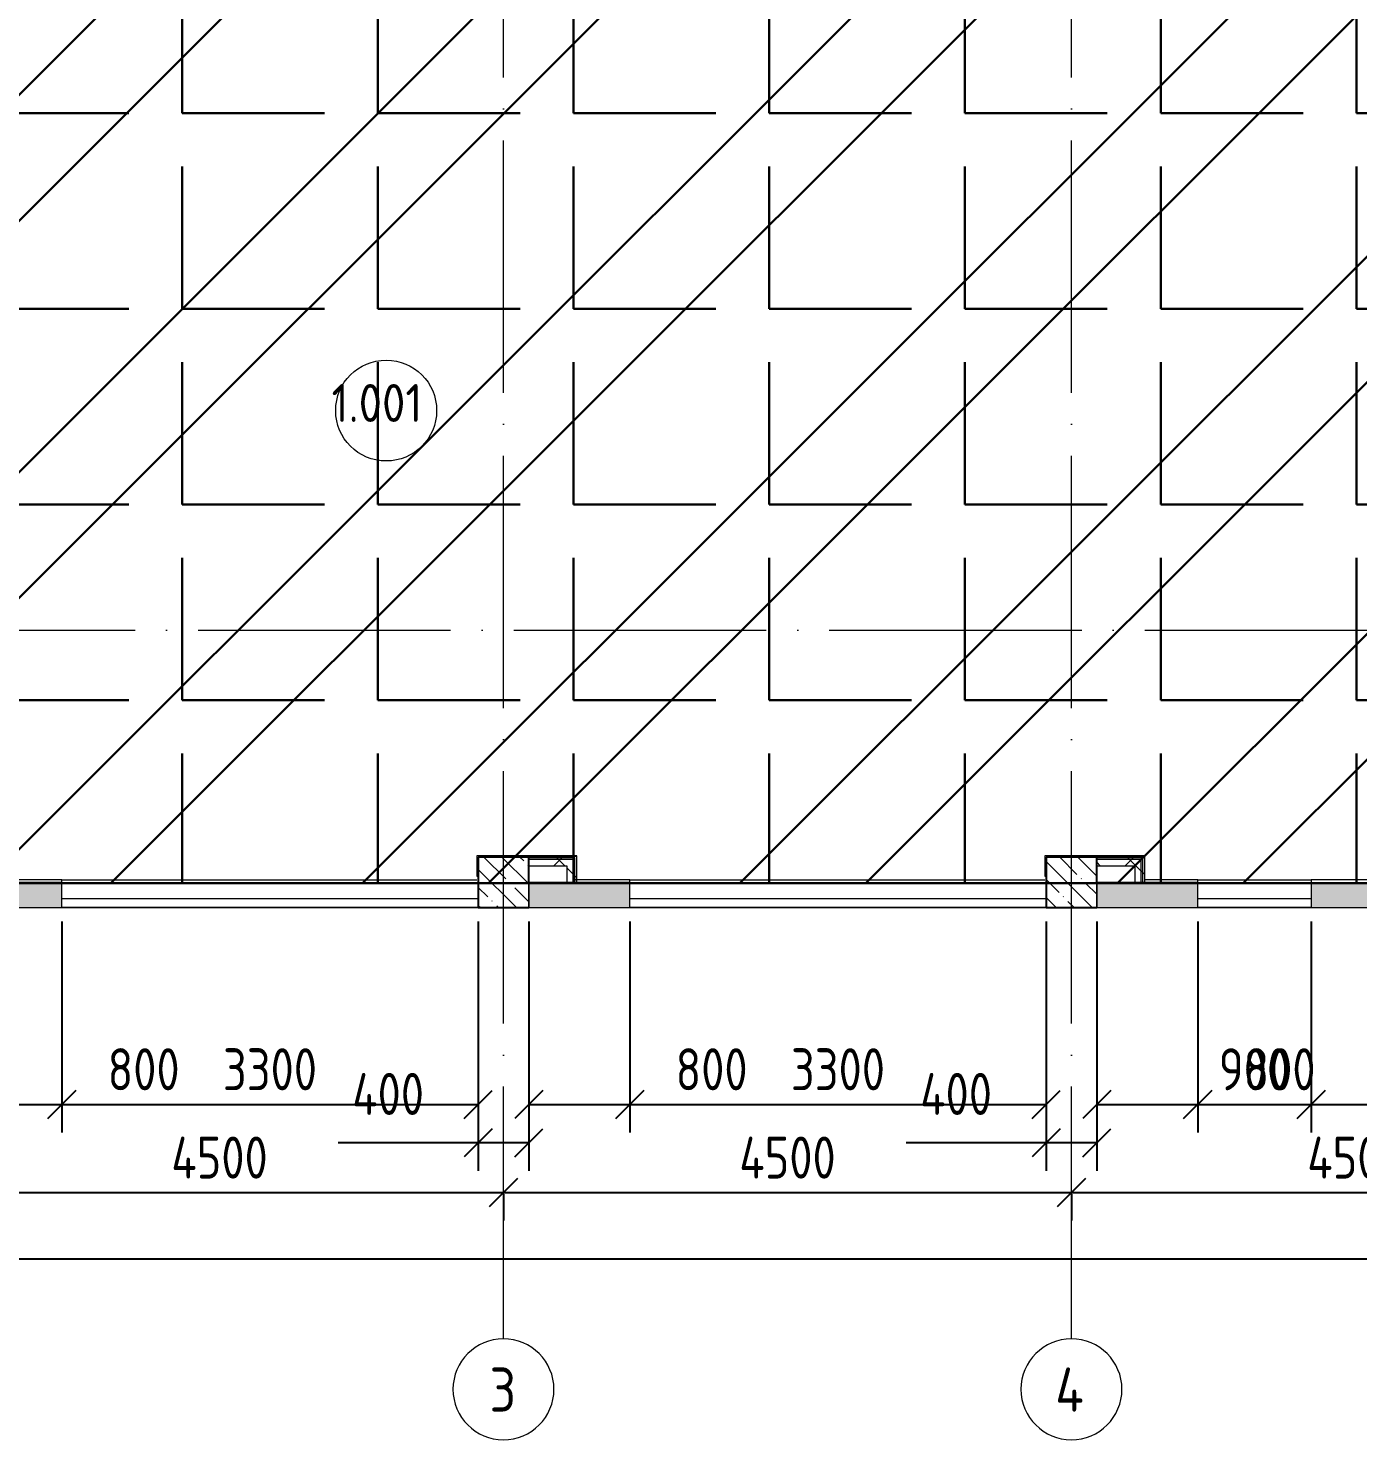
# Model space of a CAD drawing. Header units: millimetres. Extents: x -68946 to 690821, y -552984 to 293768.
# Drawn here: x 4985 to 15518, y 39106 to 50296 of the extents above; entities that cross this region are included whole.
import ezdxf

# ---------------------------------------------------------------- set-up
doc = ezdxf.new("R2010")
doc.units = ezdxf.units.MM
doc.linetypes.add('ADSK_Линия сетки', pattern=[2500, 2000, -250, 0, -250])
doc.layers.get('Defpoints').update_dxf_attribs({"color": 250})
for name, color, linetype, lineweight in [('1.1) Стяжка 5 вып.', 30, 'Continuous', 30), ('1.2) Тепло-звук изол. + пленка 5 вып.', 200, 'Continuous', 30), ('A-____-____-DIMS', 250, 'Continuous', 9), ('A-AREA-____-IDEN', 250, 'Continuous', 9), ('A-GLAZ-____-MCUT', 250, 'Continuous', 9), ('A-GLAZ-____-OTLN', 250, 'Continuous', 5), ('A-WALL-____-MCUT', 250, 'Continuous', 13), ('A-WALL-____-PATT', 250, 'Continuous', 13), ('A-WALL-FNSH-MCUT', 250, 'Continuous', 13), ('I-WALL-____-OTLN', 250, 'Continuous', 9), ('S-COLS-____-MCUT', 250, 'Continuous', 25), ('S-COLS-____-OTLN', 250, 'Continuous', 9), ('S-GRID-____-IDEN', 250, 'Continuous', 9), ('S-GRID-____-OTLN', 250, 'Continuous', 9)]:
    doc.layers.add(name, color=color, linetype=linetype, lineweight=lineweight)
doc.styles.add('GOST Common', font='', dxfattribs={"width": 0.9, "height": 350})
doc.styles.add('ISOCPEUR_1', font='isocpeur.ttf', dxfattribs={"width": 0.9, "height": 250})
doc.styles.get("Standard").update_dxf_attribs({"font": 'ГОСТ тип А.ttf'})
doc.styles.get('GOST Common').set_extended_font_data('GOST Common')
doc.dimstyles.new('А3', dxfattribs={"dimtxt": 333, "dimasz": 222, "dimexe": 222, "dimexo": 111, "dimgap": 111, "dimtad": 1, "dimtoh": 1, "dimdec": 0, "dimrnd": 0.0015, "dimzin": 0, "dimdsep": 46, "dimtxsty": 'Standard', "dimblk": 'OBLIQUE', "dimcen": 0, "dimclrd": 7, "dimclre": 7, "dimclrt": 7, "dimadec": 0, "dimazin": 0, "dimtfac": 1, "dimtdec": 0, "dimtofl": 0, "dimtmove": 0, "dimatfit": 3, "dimfxl": 1, "dimtolj": 1, "dimtzin": 0, "dimarcsym": 0})
pattern_1 = [(135, (0, 0), (-142.5612, -142.5612), []), (135, (142.56, 0), (-142.5612, -142.5612), [252.016, -50.403, 3.353, -47.05])]
pattern_2 = [(45, (0, 0), (-141.42136, 141.42136), []), (135, (0, 0), (-141.42136, -141.42136), [])]

# ---------------------------------------------------------------- blocks, each defined once
blk = doc.blocks.new('Окно_СКБ_2Ст1 - Окно_СКБ_2Ст_3300_ОК1-V1-Кладочный план на отм_ 0_000_ Секция 1_')
at = {"layer": 'A-GLAZ-____-MCUT'}
for p, q in [((-1650, -125), (1650, -125)), ((-1650, -195), (1650, -195))]:
    blk.add_line(p, q, dxfattribs=at)
at = {"layer": 'A-GLAZ-____-OTLN'}
for p, q in [((1650, -125), (-1650, -125)), ((-1650, -195), (1650, -195))]:
    blk.add_line(p, q, dxfattribs=at)
blk = doc.blocks.new('Окно_СКБ_2Ст1 - Окно_СКБ_2Ст 3300_ОК2л-V2-Кладочный план на отм_ 0_000_ Секция 1_')
at = {"layer": 'A-GLAZ-____-MCUT'}
for p, q in [((-1650, -125), (1650, -125)), ((-1650, -195), (1650, -195))]:
    blk.add_line(p, q, dxfattribs=at)
at = {"layer": 'A-GLAZ-____-OTLN'}
for p, q in [((1650, -125), (-1650, -125)), ((-1650, -195), (1650, -195))]:
    blk.add_line(p, q, dxfattribs=at)
blk = doc.blocks.new('Окно_СКБ_1Ст1 - 120_Окно_СКБ_1Ст_900_ОК3л-29018700-Кладочный план на отм_ 0_000_ Секция 1_')
at = {"layer": 'A-GLAZ-____-MCUT'}
for p, q in [((-450, -125), (450, -125)), ((-450, -195), (450, -195))]:
    blk.add_line(p, q, dxfattribs=at)
at = {"layer": 'A-GLAZ-____-OTLN'}
for p, q in [((450, -125), (-450, -125)), ((-450, -195), (450, -195))]:
    blk.add_line(p, q, dxfattribs=at)
blk = doc.blocks.new('Ось сетки - Круг_Ø8 мм-39983606-Кладочный план на отм_ 0_000_ Секция 1_')
at = {"layer": 'S-GRID-____-IDEN'}
for start, end in [(360, 180), (180, 360)]:
    blk.add_arc((0, 0), 4, start, end, dxfattribs=at)
blk = doc.blocks.new('_Oblique')
at = {"color": 0, "linetype": 'ByBlock', "lineweight": -2}
blk.add_line((-0.5, -0.5), (0.5, 0.5), dxfattribs=at)
blk = doc.blocks.new('DIMBLOCK8-Кладочный план на отм_ 0_000_ Секция 1_')
at = {"layer": 'A-____-____-DIMS', "color": 7, "lineweight": -2, "transparency": 16777216}
for p, q in [((4250, 41065), (8750, 41065)), ((4250, 41054), (4250, 40843)), ((8750, 41054), (8750, 40843))]:
    blk.add_line(p, q, dxfattribs=at)
at = {"layer": 'Defpoints', "color": 0, "lineweight": 30, "transparency": 16777216}
for p in [(4250, 41165), (8750, 41165), (8750, 41065)]:
    blk.add_point(p, dxfattribs=at)
at = {"layer": 'A-____-____-DIMS', "color": 7, "lineweight": -2, "transparency": 16777216, "xscale": 222, "yscale": 222, "zscale": 222, "rotation": 180}
blk.add_blockref('_Oblique', (4250, 41065), dxfattribs=at)
at = {"layer": 'A-____-____-DIMS', "color": 7, "lineweight": -2, "transparency": 16777216, "xscale": 222, "yscale": 222, "zscale": 222}
blk.add_blockref('_Oblique', (8750, 41065), dxfattribs=at)
at = {"layer": 'A-____-____-DIMS', "color": 7, "transparency": 16777216, "insert": (6500, 41343), "char_height": 333, "width": 2.57, "attachment_point": 5}
blk.add_mtext('\\A1;4500', dxfattribs=at)
blk = doc.blocks.new('DIMBLOCK9-Кладочный план на отм_ 0_000_ Секция 1_')
at = {"layer": 'A-____-____-DIMS', "color": 7, "lineweight": -2, "transparency": 16777216}
for p, q in [((8750, 41065), (13250, 41065)), ((8750, 41054), (8750, 40843)), ((13250, 41054), (13250, 40843))]:
    blk.add_line(p, q, dxfattribs=at)
at = {"layer": 'Defpoints', "color": 0, "lineweight": 30, "transparency": 16777216}
for p in [(8750, 41165), (13250, 41165), (13250, 41065)]:
    blk.add_point(p, dxfattribs=at)
at = {"layer": 'A-____-____-DIMS', "color": 7, "lineweight": -2, "transparency": 16777216, "xscale": 222, "yscale": 222, "zscale": 222, "rotation": 180}
blk.add_blockref('_Oblique', (8750, 41065), dxfattribs=at)
at = {"layer": 'A-____-____-DIMS', "color": 7, "lineweight": -2, "transparency": 16777216, "xscale": 222, "yscale": 222, "zscale": 222}
blk.add_blockref('_Oblique', (13250, 41065), dxfattribs=at)
at = {"layer": 'A-____-____-DIMS', "color": 7, "transparency": 16777216, "insert": (11000, 41343), "char_height": 333, "width": 2.57, "attachment_point": 5}
blk.add_mtext('\\A1;4500', dxfattribs=at)
blk = doc.blocks.new('DIMBLOCK10-Кладочный план на отм_ 0_000_ Секция 1_')
at = {"layer": 'A-____-____-DIMS', "color": 7, "lineweight": -2, "transparency": 16777216}
for p, q in [((13250, 41065), (17750, 41065)), ((13250, 41054), (13250, 40843)), ((17750, 41054), (17750, 40843))]:
    blk.add_line(p, q, dxfattribs=at)
at = {"layer": 'Defpoints', "color": 0, "lineweight": 30, "transparency": 16777216}
for p in [(13250, 41165), (17750, 41165), (17750, 41065)]:
    blk.add_point(p, dxfattribs=at)
at = {"layer": 'A-____-____-DIMS', "color": 7, "lineweight": -2, "transparency": 16777216, "xscale": 222, "yscale": 222, "zscale": 222, "rotation": 180}
blk.add_blockref('_Oblique', (13250, 41065), dxfattribs=at)
at = {"layer": 'A-____-____-DIMS', "color": 7, "lineweight": -2, "transparency": 16777216, "xscale": 222, "yscale": 222, "zscale": 222}
blk.add_blockref('_Oblique', (17750, 41065), dxfattribs=at)
at = {"layer": 'A-____-____-DIMS', "color": 7, "transparency": 16777216, "insert": (15500, 41343), "char_height": 333, "width": 2.57, "attachment_point": 5}
blk.add_mtext('\\A1;4500', dxfattribs=at)
blk = doc.blocks.new('DIMBLOCK22-Кладочный план на отм_ 0_000_ Секция 1_')
at = {"layer": 'A-____-____-DIMS', "color": 7, "lineweight": -2, "transparency": 16777216}
for p, q in [((0, 40540), (69150, 40540)), ((0, 40529), (0, 40318)), ((69150, 40529), (69150, 40318))]:
    blk.add_line(p, q, dxfattribs=at)
at = {"layer": 'Defpoints', "color": 0, "lineweight": 30, "transparency": 16777216}
for p in [(0, 40640), (69150, 40640), (69150, 40540)]:
    blk.add_point(p, dxfattribs=at)
at = {"layer": 'A-____-____-DIMS', "color": 7, "lineweight": -2, "transparency": 16777216, "xscale": 222, "yscale": 222, "zscale": 222, "rotation": 180}
blk.add_blockref('_Oblique', (0, 40540), dxfattribs=at)
at = {"layer": 'A-____-____-DIMS', "color": 7, "lineweight": -2, "transparency": 16777216, "xscale": 222, "yscale": 222, "zscale": 222}
blk.add_blockref('_Oblique', (69150, 40540), dxfattribs=at)
at = {"layer": 'A-____-____-DIMS', "color": 7, "transparency": 16777216, "insert": (34575, 40817), "char_height": 333, "width": 2.92, "attachment_point": 5}
blk.add_mtext('\\A1;69150', dxfattribs=at)
blk = doc.blocks.new('AAR_СКБ_Марка_Помещения - Номер-17325395-Кладочный план на отм_ 0_000_ Секция 1_')
at = {"layer": 'A-AREA-____-IDEN'}
blk.add_circle((0, 1.5), 4, dxfattribs=at)
blk = doc.blocks.new('DIMBLOCK304-Кладочный план на отм_ 0_000_ Секция 1_')
at = {"layer": 'A-____-____-DIMS', "color": 7, "lineweight": -2, "transparency": 16777216}
for p, q in [((4450, 43214), (4450, 41543)), ((5250, 43214), (5250, 41543)), ((4450, 41765), (5250, 41765)), ((5250, 41765), (6327, 41765))]:
    blk.add_line(p, q, dxfattribs=at)
at = {"layer": 'Defpoints', "color": 0, "lineweight": 30, "transparency": 16777216}
for p in [(4450, 43325), (5250, 43325), (5250, 41765)]:
    blk.add_point(p, dxfattribs=at)
at = {"layer": 'A-____-____-DIMS', "color": 7, "lineweight": -2, "transparency": 16777216, "xscale": 222, "yscale": 222, "zscale": 222, "rotation": 180}
blk.add_blockref('_Oblique', (4450, 41765), dxfattribs=at)
at = {"layer": 'A-____-____-DIMS', "color": 7, "lineweight": -2, "transparency": 16777216, "xscale": 222, "yscale": 222, "zscale": 222}
blk.add_blockref('_Oblique', (5250, 41765), dxfattribs=at)
at = {"layer": 'A-____-____-DIMS', "color": 7, "transparency": 16777216, "insert": (5899, 42043), "char_height": 333, "width": 1.86, "attachment_point": 5}
blk.add_mtext('\\A1;800', dxfattribs=at)
blk = doc.blocks.new('DIMBLOCK305-Кладочный план на отм_ 0_000_ Секция 1_')
at = {"layer": 'A-____-____-DIMS', "color": 7, "lineweight": -2, "transparency": 16777216}
for p, q in [((5250, 43214), (5250, 41543)), ((8550, 43214), (8550, 41543)), ((5250, 41765), (8550, 41765))]:
    blk.add_line(p, q, dxfattribs=at)
at = {"layer": 'Defpoints', "color": 0, "lineweight": 30, "transparency": 16777216}
for p in [(5250, 43325), (8550, 43325), (8550, 41765)]:
    blk.add_point(p, dxfattribs=at)
at = {"layer": 'A-____-____-DIMS', "color": 7, "lineweight": -2, "transparency": 16777216, "xscale": 222, "yscale": 222, "zscale": 222, "rotation": 180}
blk.add_blockref('_Oblique', (5250, 41765), dxfattribs=at)
at = {"layer": 'A-____-____-DIMS', "color": 7, "lineweight": -2, "transparency": 16777216, "xscale": 222, "yscale": 222, "zscale": 222}
blk.add_blockref('_Oblique', (8550, 41765), dxfattribs=at)
at = {"layer": 'A-____-____-DIMS', "color": 7, "transparency": 16777216, "insert": (6900, 42043), "char_height": 333, "width": 2.48, "attachment_point": 5}
blk.add_mtext('\\A1;3300', dxfattribs=at)
blk = doc.blocks.new('DIMBLOCK306-Кладочный план на отм_ 0_000_ Секция 1_')
at = {"layer": 'A-____-____-DIMS', "color": 7, "lineweight": -2, "transparency": 16777216}
for p, q in [((8550, 43214), (8550, 41237)), ((8950, 43214), (8950, 41237)), ((8550, 41459), (7440, 41459)), ((8950, 41459), (8550, 41459))]:
    blk.add_line(p, q, dxfattribs=at)
at = {"layer": 'Defpoints', "color": 0, "lineweight": 30, "transparency": 16777216}
for p in [(8550, 43325), (8950, 43325), (8950, 41459)]:
    blk.add_point(p, dxfattribs=at)
at = {"layer": 'A-____-____-DIMS', "color": 7, "lineweight": -2, "transparency": 16777216, "xscale": 222, "yscale": 222, "zscale": 222, "rotation": 180}
blk.add_blockref('_Oblique', (8550, 41459), dxfattribs=at)
at = {"layer": 'A-____-____-DIMS', "color": 7, "lineweight": -2, "transparency": 16777216, "xscale": 222, "yscale": 222, "zscale": 222}
blk.add_blockref('_Oblique', (8950, 41459), dxfattribs=at)
at = {"layer": 'A-____-____-DIMS', "color": 7, "transparency": 16777216, "insert": (7551, 42014), "char_height": 333, "width": 1.95, "attachment_point": 1, "line_spacing_factor": 1.022761}
blk.add_mtext('\\A1;400', dxfattribs=at)
blk = doc.blocks.new('DIMBLOCK307-Кладочный план на отм_ 0_000_ Секция 1_')
at = {"layer": 'A-____-____-DIMS', "color": 7, "lineweight": -2, "transparency": 16777216}
for p, q in [((8950, 43214), (8950, 41543)), ((9750, 43214), (9750, 41543)), ((8950, 41765), (9750, 41765)), ((9750, 41765), (10827, 41765))]:
    blk.add_line(p, q, dxfattribs=at)
at = {"layer": 'Defpoints', "color": 0, "lineweight": 30, "transparency": 16777216}
for p in [(8950, 43325), (9750, 43325), (9750, 41765)]:
    blk.add_point(p, dxfattribs=at)
at = {"layer": 'A-____-____-DIMS', "color": 7, "lineweight": -2, "transparency": 16777216, "xscale": 222, "yscale": 222, "zscale": 222, "rotation": 180}
blk.add_blockref('_Oblique', (8950, 41765), dxfattribs=at)
at = {"layer": 'A-____-____-DIMS', "color": 7, "lineweight": -2, "transparency": 16777216, "xscale": 222, "yscale": 222, "zscale": 222}
blk.add_blockref('_Oblique', (9750, 41765), dxfattribs=at)
at = {"layer": 'A-____-____-DIMS', "color": 7, "transparency": 16777216, "insert": (10399, 42043), "char_height": 333, "width": 1.86, "attachment_point": 5}
blk.add_mtext('\\A1;800', dxfattribs=at)
blk = doc.blocks.new('DIMBLOCK308-Кладочный план на отм_ 0_000_ Секция 1_')
at = {"layer": 'A-____-____-DIMS', "color": 7, "lineweight": -2, "transparency": 16777216}
for p, q in [((9750, 43214), (9750, 41543)), ((13050, 43214), (13050, 41543)), ((9750, 41765), (13050, 41765))]:
    blk.add_line(p, q, dxfattribs=at)
at = {"layer": 'Defpoints', "color": 0, "lineweight": 30, "transparency": 16777216}
for p in [(9750, 43325), (13050, 43325), (13050, 41765)]:
    blk.add_point(p, dxfattribs=at)
at = {"layer": 'A-____-____-DIMS', "color": 7, "lineweight": -2, "transparency": 16777216, "xscale": 222, "yscale": 222, "zscale": 222, "rotation": 180}
blk.add_blockref('_Oblique', (9750, 41765), dxfattribs=at)
at = {"layer": 'A-____-____-DIMS', "color": 7, "lineweight": -2, "transparency": 16777216, "xscale": 222, "yscale": 222, "zscale": 222}
blk.add_blockref('_Oblique', (13050, 41765), dxfattribs=at)
at = {"layer": 'A-____-____-DIMS', "color": 7, "transparency": 16777216, "insert": (11400, 42043), "char_height": 333, "width": 2.48, "attachment_point": 5}
blk.add_mtext('\\A1;3300', dxfattribs=at)
blk = doc.blocks.new('DIMBLOCK309-Кладочный план на отм_ 0_000_ Секция 1_')
at = {"layer": 'A-____-____-DIMS', "color": 7, "lineweight": -2, "transparency": 16777216}
for p, q in [((13050, 43214), (13050, 41237)), ((13450, 43214), (13450, 41237)), ((13050, 41459), (11940, 41459)), ((13450, 41459), (13050, 41459))]:
    blk.add_line(p, q, dxfattribs=at)
at = {"layer": 'Defpoints', "color": 0, "lineweight": 30, "transparency": 16777216}
for p in [(13050, 43325), (13450, 43325), (13450, 41459)]:
    blk.add_point(p, dxfattribs=at)
at = {"layer": 'A-____-____-DIMS', "color": 7, "lineweight": -2, "transparency": 16777216, "xscale": 222, "yscale": 222, "zscale": 222, "rotation": 180}
blk.add_blockref('_Oblique', (13050, 41459), dxfattribs=at)
at = {"layer": 'A-____-____-DIMS', "color": 7, "lineweight": -2, "transparency": 16777216, "xscale": 222, "yscale": 222, "zscale": 222}
blk.add_blockref('_Oblique', (13450, 41459), dxfattribs=at)
at = {"layer": 'A-____-____-DIMS', "color": 7, "transparency": 16777216, "insert": (12051, 42014), "char_height": 333, "width": 1.95, "attachment_point": 1, "line_spacing_factor": 1.022761}
blk.add_mtext('\\A1;400', dxfattribs=at)
blk = doc.blocks.new('DIMBLOCK310-Кладочный план на отм_ 0_000_ Секция 1_')
at = {"layer": 'A-____-____-DIMS', "color": 7, "lineweight": -2, "transparency": 16777216}
for p, q in [((13450, 43214), (13450, 41543)), ((14250, 43214), (14250, 41543)), ((13450, 41765), (14250, 41765)), ((14250, 41765), (15327, 41765))]:
    blk.add_line(p, q, dxfattribs=at)
at = {"layer": 'Defpoints', "color": 0, "lineweight": 30, "transparency": 16777216}
for p in [(13450, 43325), (14250, 43325), (14250, 41765)]:
    blk.add_point(p, dxfattribs=at)
at = {"layer": 'A-____-____-DIMS', "color": 7, "lineweight": -2, "transparency": 16777216, "xscale": 222, "yscale": 222, "zscale": 222, "rotation": 180}
blk.add_blockref('_Oblique', (13450, 41765), dxfattribs=at)
at = {"layer": 'A-____-____-DIMS', "color": 7, "lineweight": -2, "transparency": 16777216, "xscale": 222, "yscale": 222, "zscale": 222}
blk.add_blockref('_Oblique', (14250, 41765), dxfattribs=at)
at = {"layer": 'A-____-____-DIMS', "color": 7, "transparency": 16777216, "insert": (14899, 42043), "char_height": 333, "width": 1.86, "attachment_point": 5}
blk.add_mtext('\\A1;800', dxfattribs=at)
blk = doc.blocks.new('DIMBLOCK311-Кладочный план на отм_ 0_000_ Секция 1_')
at = {"layer": 'A-____-____-DIMS', "color": 7, "lineweight": -2, "transparency": 16777216}
for p, q in [((14250, 43214), (14250, 41543)), ((15150, 43214), (15150, 41543)), ((14250, 41765), (15150, 41765))]:
    blk.add_line(p, q, dxfattribs=at)
at = {"layer": 'Defpoints', "color": 0, "lineweight": 30, "transparency": 16777216}
for p in [(14250, 43325), (15150, 43325), (15150, 41765)]:
    blk.add_point(p, dxfattribs=at)
at = {"layer": 'A-____-____-DIMS', "color": 7, "lineweight": -2, "transparency": 16777216, "xscale": 222, "yscale": 222, "zscale": 222, "rotation": 180}
blk.add_blockref('_Oblique', (14250, 41765), dxfattribs=at)
at = {"layer": 'A-____-____-DIMS', "color": 7, "lineweight": -2, "transparency": 16777216, "xscale": 222, "yscale": 222, "zscale": 222}
blk.add_blockref('_Oblique', (15150, 41765), dxfattribs=at)
at = {"layer": 'A-____-____-DIMS', "color": 7, "transparency": 16777216, "insert": (14700, 42043), "char_height": 333, "width": 1.86, "attachment_point": 5}
blk.add_mtext('\\A1;900', dxfattribs=at)
blk = doc.blocks.new('DIMBLOCK312-Кладочный план на отм_ 0_000_ Секция 1_')
at = {"layer": 'A-____-____-DIMS', "color": 7, "lineweight": -2, "transparency": 16777216}
for p, q in [((15150, 43214), (15150, 41543)), ((15850, 43214), (15850, 41543)), ((15150, 41765), (15850, 41765)), ((15850, 41765), (16927, 41765))]:
    blk.add_line(p, q, dxfattribs=at)
at = {"layer": 'Defpoints', "color": 0, "lineweight": 30, "transparency": 16777216}
for p in [(15150, 43325), (15850, 43325), (15850, 41765)]:
    blk.add_point(p, dxfattribs=at)
at = {"layer": 'A-____-____-DIMS', "color": 7, "lineweight": -2, "transparency": 16777216, "xscale": 222, "yscale": 222, "zscale": 222, "rotation": 180}
blk.add_blockref('_Oblique', (15150, 41765), dxfattribs=at)
at = {"layer": 'A-____-____-DIMS', "color": 7, "lineweight": -2, "transparency": 16777216, "xscale": 222, "yscale": 222, "zscale": 222}
blk.add_blockref('_Oblique', (15850, 41765), dxfattribs=at)
at = {"layer": 'A-____-____-DIMS', "color": 7, "transparency": 16777216, "insert": (16499, 42043), "char_height": 333, "width": 1.86, "attachment_point": 5}
blk.add_mtext('\\A1;700', dxfattribs=at)

msp = doc.modelspace()

# ---------------------------------------------------------------- hatches: boundary and pattern name
at = {"layer": '1.1) Стяжка 5 вып.', "lineweight": 30, "true_color": 0xf26722}
h = msp.add_hatch(dxfattribs=at)
h.set_pattern_fill('ANSI32', color=30, scale=222)
h.paths.add_polyline_path([(17549.9781, 51175), (8.8006, 51175), (8.8006, 43803.0006), (618.0209, 43803.0006), (618.0209, 43518.5084), (17549.9781, 43518.5084)])
at = {"layer": '1.2) Тепло-звук изол. + пленка 5 вып.', "lineweight": 30}
h = msp.add_hatch(dxfattribs=at)
h.set_pattern_fill('ANGLE', color=256, scale=222)
h.set_pattern_definition([(0, (0, 0), (0, 1550.67), [1127.76, -422.91]), (90, (0, 0), (-1550.67, 9e-14), [1127.76, -422.91])])
h.paths.add_polyline_path([(17549.9781, 51175), (8.8006, 51175), (8.8006, 43803.0006), (618.0209, 43803.0006), (618.0209, 43518.5084), (17549.9781, 43518.5084)])
at = {"layer": 'A-WALL-____-PATT', "lineweight": 15}
h = msp.add_hatch(dxfattribs=at)
h.set_pattern_fill('FP_28', color=42, style=0, pattern_type=2)
h.set_pattern_definition(pattern_2)
h.paths.add_polyline_path([(9252.5812, 43657), (9252.5812, 43707), (8949.9781, 43707), (8949.9781, 43657), (9102.3407, 43657)])
h = msp.add_hatch(dxfattribs=at)
h.set_pattern_fill('FP_28', color=42, style=0, pattern_type=2)
h.set_pattern_definition(pattern_2)
h.paths.add_polyline_path([(9302.5812, 43525.0006), (9302.5812, 43707), (9252.5812, 43707), (9252.5812, 43525.0006)])
h = msp.add_hatch(dxfattribs=at)
h.set_pattern_fill('FP_28', color=42, style=0, pattern_type=2)
h.set_pattern_definition(pattern_2)
h.paths.add_polyline_path([(13752.5812, 43657), (13752.5812, 43707), (13449.9781, 43707), (13449.9781, 43657)])
h = msp.add_hatch(dxfattribs=at)
h.set_pattern_fill('FP_28', color=42, style=0, pattern_type=2)
h.set_pattern_definition(pattern_2)
h.paths.add_polyline_path([(13802.5812, 43525.0006), (13802.5812, 43707), (13752.5812, 43707), (13752.5812, 43525.0006), (13775.3156, 43525.0006)])
h = msp.add_hatch(dxfattribs=at)
h.set_pattern_fill('FP_9', color=256, style=0, pattern_type=2)
h.set_pattern_definition([(50, (0, 0), (364.3679, -31.8783), [38.1, -419.1]), (355, (0, 0), (-70.4859, 382.1133), [30.48, -335.28]), (100.451, (30.36, -2.66), (293.885, 350.2334), [32.38, -356.18]), (46.184, (0, 101.6), (542.1585, -84.0858), [57.15, -628.65]), (96.636, (45.2, 94.6), (474.805, 494.8554), [48.57, -534.27]), (351.184, (0, 101.6), (474.81, 494.85), [45.72, -502.92]), (21, (50.8, 76.2), (303.2285, -204.5305), [38.1, -419.1]), (326, (50.8, 76.2), (123.6039, 368.376), [30.48, -335.28]), (71.451, (76.07, 59.16), (426.8341, 163.8427), [32.38, -356.18]), (37.5, (0, 0), (6.17665, 169.11015), [16.764, -314.452, 16.764, -323.596, -336.55]), (37.5, (0, 0), (6.17665, 169.11015), [-671.576, 16.764, -319.786]), (7.5, (0, 0), (133.63888, 200.3615), [16.764, -177.292, 16.764, -306.832, -128.27]), (7.5, (0, 0), (133.63888, 200.3615), [-517.652, 16.764, -111.506]), (327.5, (-113.28, 0), (271.18182, -11.45836), [16.764, -110.236, 16.764, -379.476, -525.78]), (327.5, (-113.28, 0), (271.18182, -11.45836), [-523.24, 16.764, -509.016]), (317.5, (-164.08, 0), (296.2585, 50.85285), [16.764, -148.336, 16.764, -246.38, -373.38]), (317.5, (-164.08, 0), (296.2585, 50.85285), [-428.244, 16.764, -356.616])])
h.paths.add_polyline_path([(54349.9781, 43325.0006), (54349.9781, 43525.0006), (53550, 43525.0006), (53550, 43325.0006)])
h.paths.add_polyline_path([(51708.8766, 43325.0006), (51850, 43325.0006), (51850, 43525.0006), (51150, 43525.0006), (51150, 43325.0006)])
h.paths.add_polyline_path([(49849.9781, 43325.0006), (49849.9781, 43525.0006), (49050, 43525.0006), (49050, 43325.0006)])
h.paths.add_polyline_path([(45349.9781, 43325.0006), (45349.9781, 43525.0006), (44550, 43525.0006), (44550, 43325.0006)])
h.paths.add_polyline_path([(40849.9781, 43325.0006), (40849.9781, 43525.0006), (40050, 43525.0006), (40050, 43325.0006)])
h.paths.add_polyline_path([(36750, 43325.0006), (36750, 43525.0006), (36349.9781, 43525.0006), (36349.9781, 43325.0006)])
h.paths.add_polyline_path([(35550, 43325.0006), (35949.9781, 43325.0006), (35949.9781, 43525.0006), (35550, 43525.0006), (35550, 43458.3234)])
h.paths.add_polyline_path([(33850, 43325.0006), (33850, 43525.0006), (33150, 43525.0006), (33150, 43325.0006)])
h.paths.add_polyline_path([(32250, 43325.0006), (32250, 43525.0006), (31449.9781, 43525.0006), (31449.9781, 43325.0006)])
h.paths.add_polyline_path([(26949.9781, 43325.0006), (27750, 43325.0006), (27750, 43525.0006), (26949.9781, 43525.0006), (26949.9781, 43458.3234)])
h.paths.add_polyline_path([(23250, 43325.0006), (23250, 43525.0006), (22449.9781, 43525.0006), (22449.9781, 43325.0006)])
h.paths.add_polyline_path([(18750, 43325.0006), (18750, 43525.0006), (17949.9781, 43525.0006), (17949.9781, 43325.0006)])
h.paths.add_polyline_path([(15850, 43325.0006), (15850, 43525.0006), (15150, 43525.0006), (15150, 43325.0006)])
h.paths.add_polyline_path([(14250, 43325.0006), (14250, 43525.0006), (13449.9781, 43525.0006), (13449.9781, 43325.0006)])
h.paths.add_polyline_path([(8949.9781, 43325.0006), (9750, 43325.0006), (9750, 43525.0006), (8949.9781, 43525.0006), (8949.9781, 43458.3234)])
h.paths.add_polyline_path([(5250, 43325.0006), (5250, 43525.0006), (4449.9781, 43525.0006), (4449.9781, 43325.0006)])
h.paths.add_polyline_path([(750.0209, 43325.0006), (750.0209, 43525.0006), (199.9781, 43525.0006), (199.9781, 43325.0006)])
at = {"layer": 'I-WALL-____-OTLN'}
h = msp.add_hatch(dxfattribs=at)
h.set_pattern_fill('FP_28', color=30, style=0, pattern_type=2)
h.set_pattern_definition(pattern_2)
h.paths.add_polyline_path([(9315.0812, 43719.5), (9315.0812, 43732), (8949.9781, 43732), (8949.9781, 43719.5), (9302.5812, 43719.5)])
h = msp.add_hatch(dxfattribs=at)
h.set_pattern_fill('FP_28', color=30, style=0, pattern_type=2)
h.set_pattern_definition(pattern_2)
h.paths.add_polyline_path([(9302.5812, 43707), (9302.5812, 43719.5), (8949.9781, 43719.5), (8949.9781, 43707), (9252.5812, 43707)])
h = msp.add_hatch(dxfattribs=at)
h.set_pattern_fill('FP_28', color=30, style=0, pattern_type=2)
h.set_pattern_definition(pattern_2)
h.paths.add_polyline_path([(9302.5812, 43525.0006), (9315.0812, 43525.0006), (9315.0812, 43719.5), (9302.5812, 43719.5), (9302.5812, 43666.8556)])
h = msp.add_hatch(dxfattribs=at)
h.set_pattern_fill('FP_28', color=30, style=0, pattern_type=2)
h.set_pattern_definition(pattern_2)
h.paths.add_polyline_path([(9315.0812, 43525.0006), (9327.5812, 43525.0006), (9327.5812, 43732), (9315.0812, 43732), (9315.0812, 43557.1348)])
h = msp.add_hatch(dxfattribs=at)
h.set_pattern_fill('FP_28', color=30, style=0, pattern_type=2)
h.set_pattern_definition(pattern_2)
h.paths.add_polyline_path([(13815.0812, 43719.5), (13815.0812, 43732), (13449.9781, 43732), (13449.9781, 43719.5), (13802.5812, 43719.5)])
h = msp.add_hatch(dxfattribs=at)
h.set_pattern_fill('FP_28', color=30, style=0, pattern_type=2)
h.set_pattern_definition(pattern_2)
h.paths.add_polyline_path([(13449.9781, 43707), (13802.5812, 43707), (13802.5812, 43719.5), (13449.9781, 43719.5)])
h = msp.add_hatch(dxfattribs=at)
h.set_pattern_fill('FP_28', color=30, style=0, pattern_type=2)
h.set_pattern_definition(pattern_2)
h.paths.add_polyline_path([(13802.5812, 43525.0006), (13815.0812, 43525.0006), (13815.0812, 43719.5), (13802.5812, 43719.5), (13802.5812, 43666.8556)])
h = msp.add_hatch(dxfattribs=at)
h.set_pattern_fill('FP_28', color=30, style=0, pattern_type=2)
h.set_pattern_definition(pattern_2)
h.paths.add_polyline_path([(13815.0812, 43525.0006), (13827.5812, 43525.0006), (13827.5812, 43732), (13815.0812, 43732), (13815.0812, 43557.1348)])
at = {"layer": 'S-COLS-____-OTLN', "lineweight": 5}
h = msp.add_hatch(dxfattribs=at)
h.set_pattern_fill('FP_8', color=256, style=0, pattern_type=2)
h.set_pattern_definition(pattern_1)
h.paths.add_polyline_path([(8549.9781, 43325), (8949.9781, 43325), (8949.9781, 43725), (8549.9781, 43725), (8549.9781, 43458.3234)])
h = msp.add_hatch(dxfattribs=at)
h.set_pattern_fill('FP_8', color=256, style=0, pattern_type=2)
h.set_pattern_definition(pattern_1)
h.paths.add_polyline_path([(13049.9781, 43325), (13449.9781, 43325), (13449.9781, 43725), (13049.9781, 43725), (13049.9781, 43458.3234)])

# ---------------------------------------------------------------- linework, layer by layer
at = {"layer": '1.1) Стяжка 5 вып.', "lineweight": 30}
msp.add_lwpolyline([(17549.9781, 51175), (8.8006, 51175), (8.8006, 43518.5084), (17549.9781, 43518.5084)], close=True, dxfattribs=at)
at = {"layer": 'A-WALL-____-MCUT', "lineweight": 15}
for p, q in [((8749.9781, 43732), (8749.9781, 43735)), ((9330.5812, 43735), (8749.9781, 43735)), ((8749.9781, 43732), (9327.5812, 43732)), ((9315.0812, 43719.5), (8949.9781, 43719.5)), ((8949.9781, 43707), (8949.9781, 43657)), ((9302.5812, 43707), (8949.9781, 43707)), ((8949.9781, 43657), (9252.5812, 43657)), ((9252.5812, 43657), (9252.5812, 43525.0006)), ((9302.5812, 43525.0006), (9302.5812, 43707)), ((9315.0812, 43525.0006), (9315.0812, 43719.5)), ((9327.5812, 43732), (9327.5812, 43525.0006)), ((9330.5812, 43525.0006), (9330.5812, 43735)), ((13249.9781, 43732), (13249.9781, 43735)), ((13830.5812, 43735), (13249.9781, 43735)), ((13249.9781, 43732), (13827.5812, 43732)), ((13815.0812, 43719.5), (13449.9781, 43719.5)), ((13449.9781, 43707), (13449.9781, 43657)), ((13802.5812, 43707), (13449.9781, 43707)), ((13449.9781, 43657), (13752.5812, 43657)), ((13752.5812, 43657), (13752.5812, 43525.0006)), ((13802.5812, 43525.0006), (13802.5812, 43707)), ((13815.0812, 43525.0006), (13815.0812, 43719.5)), ((13827.5812, 43732), (13827.5812, 43525.0006)), ((13830.5812, 43525.0006), (13830.5812, 43735)), ((5250, 43525.0006), (4449.9781, 43525.0006)), ((5250, 43325.0006), (5250, 43525.0006)), ((9750, 43525.0006), (8949.9781, 43525.0006)), ((8949.9781, 43525.0006), (8949.9781, 43325.0006)), ((9750, 43325.0006), (9750, 43525.0006)), ((14250, 43525.0006), (13449.9781, 43525.0006)), ((13449.9781, 43525.0006), (13449.9781, 43325.0006)), ((14250, 43325.0006), (14250, 43525.0006)), ((15150, 43525.0006), (15850, 43525.0006)), ((15150, 43525.0006), (15150, 43325.0006)), ((4449.9781, 43325.0006), (5250, 43325.0006)), ((8949.9781, 43325.0006), (9750, 43325.0006)), ((13449.9781, 43325.0006), (14250, 43325.0006)), ((15150, 43325.0006), (15850, 43325.0006))]:
    msp.add_line(p, q, dxfattribs=at)
at = {"layer": 'A-WALL-FNSH-MCUT', "lineweight": 15}
for p, q in [((8539.9781, 43735), (8539.9781, 43575.0006)), ((8749.9781, 43735), (8539.9781, 43735)), ((8549.9781, 43575.0006), (8549.9781, 43725)), ((8549.9781, 43725), (8749.9781, 43725)), ((8749.9781, 43725), (8749.9781, 43732)), ((8949.9781, 43732), (8949.9781, 43707)), ((13040, 43735), (13040, 43575.0006)), ((13249.9781, 43735), (13040, 43735)), ((13050, 43575.0006), (13050, 43725)), ((13050, 43725), (13249.9781, 43725)), ((13249.9781, 43725), (13249.9781, 43732)), ((13449.9781, 43732), (13449.9781, 43707)), ((5250, 43545.0006), (4830.5812, 43545.0006)), ((5250, 43525.0006), (5250, 43545.0006)), ((8539.9781, 43575.0006), (8549.9781, 43575.0006)), ((9750, 43545.0006), (9330.5812, 43545.0006)), ((9750, 43525.0006), (9750, 43545.0006)), ((13040, 43575.0006), (13050, 43575.0006)), ((14250, 43545.0006), (13830.5812, 43545.0006)), ((14250, 43525.0006), (14250, 43545.0006)), ((15850, 43545.0006), (15150, 43545.0006)), ((15150, 43545.0006), (15150, 43525.0006))]:
    msp.add_line(p, q, dxfattribs=at)
at = {"layer": 'I-WALL-____-OTLN', "lineweight": 15}
for p, q in [((5250, 43545.0006), (8539.9781, 43545.0006)), ((9750, 43545.0006), (13040, 43545.0006)), ((14250, 43545.0006), (15150, 43545.0006)), ((8549.9781, 43325.0006), (5250, 43325.0006)), ((13049.9781, 43325.0006), (9750, 43325.0006)), ((15150, 43325.0006), (14250, 43325.0006))]:
    msp.add_line(p, q, dxfattribs=at)
at = {"layer": 'S-COLS-____-MCUT'}
for p, q in [((8949.9781, 43725), (8549.9781, 43725)), ((8549.9781, 43725), (8549.9781, 43325)), ((8949.9781, 43525.0006), (8949.9781, 43725)), ((13449.9781, 43725), (13049.9781, 43725)), ((13049.9781, 43725), (13049.9781, 43325)), ((13449.9781, 43525.0006), (13449.9781, 43725)), ((8549.9781, 43325), (8949.9781, 43325)), ((13049.9781, 43325), (13449.9781, 43325))]:
    msp.add_line(p, q, dxfattribs=at)
at = {"layer": 'S-COLS-____-OTLN'}
for p, q in [((8949.9781, 43325), (8949.9781, 43525.0006)), ((13449.9781, 43325), (13449.9781, 43525.0006))]:
    msp.add_line(p, q, dxfattribs=at)
at = {"layer": 'S-GRID-____-OTLN', "linetype": 'ADSK_Линия сетки'}
for p, q in [((8750, 39906.0281), (8750, 61202.0051)), ((13250, 39906.0281), (13250, 61202.0051)), ((-3669.3683, 45525.0006), (72376.0288, 45525.0006)), ((-3569.5512, 43525.0006), (72376.0288, 43525.0006))]:
    msp.add_line(p, q, dxfattribs=at)

# ---------------------------------------------------------------- block references
at = {"layer": 'A-AREA-____-IDEN', "xscale": 99.99999999999993, "yscale": 99.99999999999993, "zscale": 99.99999999999993}
msp.add_blockref('AAR_СКБ_Марка_Помещения - Номер-17325395-Кладочный план на отм_ 0_000_ Секция 1_', (7820.6069, 47115.2108), dxfattribs=at)
at = {"layer": 'A-GLAZ-____-OTLN', "rotation": 180}
for name, p in [('Окно_СКБ_2Ст1 - Окно_СКБ_2Ст 3300_ОК2л-V2-Кладочный план на отм_ 0_000_ Секция 1_', (6900, 43200.0006)), ('Окно_СКБ_2Ст1 - Окно_СКБ_2Ст_3300_ОК1-V1-Кладочный план на отм_ 0_000_ Секция 1_', (11400, 43200.0006)), ('Окно_СКБ_1Ст1 - 120_Окно_СКБ_1Ст_900_ОК3л-29018700-Кладочный план на отм_ 0_000_ Секция 1_', (14700, 43200.0006))]:
    msp.add_blockref(name, p, dxfattribs=at)
at = {"layer": 'S-GRID-____-IDEN', "xscale": 99.99999999999993, "yscale": 99.99999999999993, "zscale": 99.99999999999993}
for p in [(8750, 39506.0281), (13250, 39506.0281)]:
    msp.add_blockref('Ось сетки - Круг_Ø8 мм-39983606-Кладочный план на отм_ 0_000_ Секция 1_', p, dxfattribs=at)

# ---------------------------------------------------------------- texts
at = {"layer": 'A-AREA-____-IDEN', "insert": (7387.7939, 47475.1156), "char_height": 300, "width": 743.164312, "attachment_point": 1, "style": 'ISOCPEUR_1'}
msp.add_mtext('1.001', dxfattribs=at)
at = {"layer": 'S-GRID-____-IDEN', "color": 18, "true_color": 0x000000, "char_height": 350, "attachment_point": 1, "style": 'GOST Common'}
for s, insert, width in [('\\fGOST Common|b0|i0|c204|p34|;\\W.9;3', (8638.9193, 39678.5615), 266.961937), ('\\fGOST Common|b0|i0|c204|p34|;\\W.9;4', (13121.3693, 39678.5615), 310.253062)]:
    msp.add_mtext(s, dxfattribs=dict(at, insert=insert, width=width))

# ---------------------------------------------------------------- dimensions: what is measured, and where the dimension line sits
at = {"layer": 'A-____-____-DIMS'}
for base, p1, p2, picture, middle in [((5250, 41765.3451), (4449.9781, 43325), (5250, 43325.0006), 'DIMBLOCK304-Кладочный план на отм_ 0_000_ Секция 1_', (5899.35, 42042.8451)), ((8549.9781, 41765.3451), (5250, 43325.0006), (8549.9781, 43325), 'DIMBLOCK305-Кладочный план на отм_ 0_000_ Секция 1_', (6899.989, 42042.8451)), ((9750, 41765.3451), (8949.9781, 43325), (9750, 43325.0006), 'DIMBLOCK307-Кладочный план на отм_ 0_000_ Секция 1_', (10399.35, 42042.8451)), ((13049.9781, 41765.3451), (9750, 43325.0006), (13049.9781, 43325), 'DIMBLOCK308-Кладочный план на отм_ 0_000_ Секция 1_', (11399.989, 42042.8451)), ((14250, 41765.3451), (13449.9781, 43325), (14250, 43325.0006), 'DIMBLOCK310-Кладочный план на отм_ 0_000_ Секция 1_', (14899.35, 42042.8451)), ((15150, 41765.3451), (14250, 43325.0006), (15150, 43325.0006), 'DIMBLOCK311-Кладочный план на отм_ 0_000_ Секция 1_', (14700, 42042.8451)), ((15850, 41765.3451), (15150, 43325.0006), (15850, 43325.0006), 'DIMBLOCK312-Кладочный план на отм_ 0_000_ Секция 1_', (16499.35, 42042.8451)), ((8750, 41065.3451), (4250, 41165.33), (8750, 41165.33), 'DIMBLOCK8-Кладочный план на отм_ 0_000_ Секция 1_', (6500, 41342.8451)), ((13250, 41065.3451), (8750, 41165.33), (13250, 41165.33), 'DIMBLOCK9-Кладочный план на отм_ 0_000_ Секция 1_', (11000, 41342.8451)), ((17750, 41065.3451), (13250, 41165.33), (17750, 41165.33), 'DIMBLOCK10-Кладочный план на отм_ 0_000_ Секция 1_', (15500, 41342.8451)), ((69150, 40539.7783), (0, 40639.7632), (69150, 40639.7632), 'DIMBLOCK22-Кладочный план на отм_ 0_000_ Секция 1_', (34575, 40817.2783))]:
    dim = msp.add_linear_dim(base=base, p1=p1, p2=p2, dimstyle='А3', dxfattribs=at)
    dim.commit()
    dim.dimension.update_dxf_attribs({"geometry": picture, "text_midpoint": middle})
for base, p1, p2, picture, middle in [((8949.9781, 41459.0336), (8549.9781, 43325), (8949.9781, 43325), 'DIMBLOCK306-Кладочный план на отм_ 0_000_ Секция 1_', (7883.9781, 41459.0336)), ((13449.9781, 41459.0336), (13049.9781, 43325), (13449.9781, 43325), 'DIMBLOCK309-Кладочный план на отм_ 0_000_ Секция 1_', (12383.9781, 41459.0336))]:
    dim = msp.add_linear_dim(base=base, p1=p1, p2=p2, dimstyle='А3', dxfattribs=at)
    dim.commit()
    dim.dimension.update_dxf_attribs({"geometry": picture, "text_midpoint": middle, "dimtype": 160})

doc.saveas('drawing.dxf')
